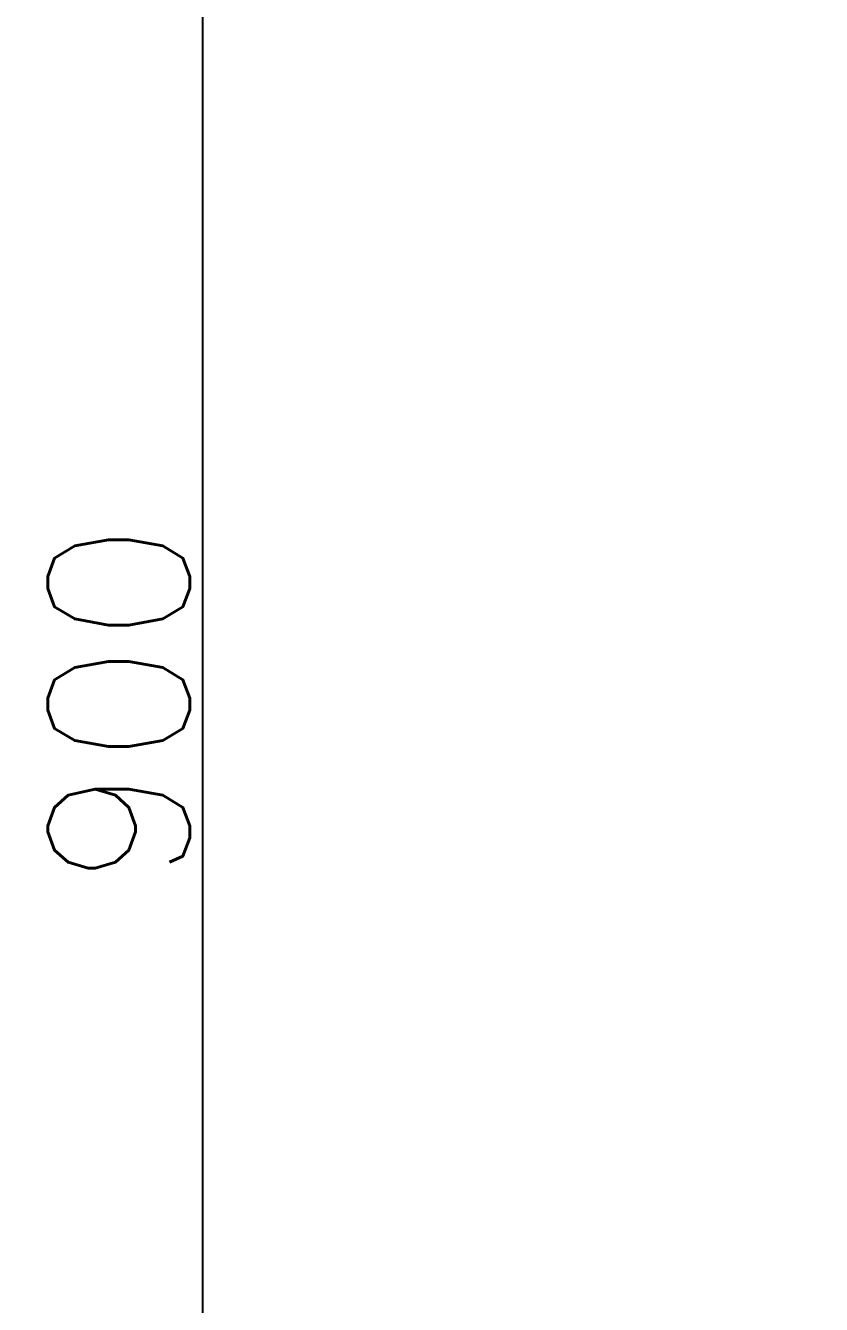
# Model space of a CAD drawing. Header units: inches. Extents: x 14 to 2932, y 13 to 1968.
# Drawn here: x 1851.7 to 1913.4, y 1176.9 to 1276 of the extents above; entities that cross this region are included whole.
import ezdxf

# ---------------------------------------------------------------- set-up
doc = ezdxf.new("R2010")
doc.units = ezdxf.units.IN
doc.header["$MEASUREMENT"] = 0
doc.layers.add('9-DIM', color=7, linetype='Continuous')
doc.styles.add('TEXT DIM TỦ', font='romans.shx', dxfattribs={"height": 11})
doc.dimstyles.new('DIM TỦ ĐIỆN', dxfattribs={"dimtxt": 11, "dimasz": 3.5, "dimexe": 1, "dimexo": 1, "dimgap": 1, "dimtad": 1, "dimtoh": 1, "dimdsep": 46, "dimtxsty": 'TEXT DIM TỦ', "dimcen": 0, "dimclrd": 6, "dimclre": 6, "dimclrt": 256, "dimadec": 0, "dimazin": 2, "dimtfac": 1, "dimtmove": 0, "dimatfit": 3, "dimfxl": 1, "dimtfillclr": 256, "dimtolj": 1, "dimtzin": 0, "dimarcsym": 1})

# ---------------------------------------------------------------- blocks, each defined once
blk = doc.blocks.new('*D27')
at = {"layer": '9-DIM', "color": 6, "lineweight": -2, "transparency": 16777216}
for p, q in [((1914.049, 1673.416), (1864.433, 1673.416)), ((1865.433, 1669.916), (1865.433, 776.916)), ((1914.049, 773.416), (1864.433, 773.416))]:
    blk.add_line(p, q, dxfattribs=at)
at = {"layer": '9-DIM', "color": 6, "transparency": 16777216}
for points in [[(1864.85, 1669.916), (1866.017, 1669.916), (1865.433, 1673.416)], [(1864.85, 776.916), (1866.017, 776.916), (1865.433, 773.416)]]:
    blk.add_solid(points, dxfattribs=at)
at = {"layer": 'Defpoints', "color": 0, "transparency": 16777216}
for p in [(1915.049, 1673.416), (1865.433, 773.416), (1915.049, 773.416)]:
    blk.add_point(p, dxfattribs=at)
at = {"layer": '9-DIM', "transparency": 16777216, "insert": (1858.933, 1223.416), "char_height": 11, "attachment_point": 5, "rotation": 90, "style": 'TEXT DIM TỦ'}
blk.add_mtext('\\A1;900', dxfattribs=at)

msp = doc.modelspace()

# ---------------------------------------------------------------- dimensions: what is measured, and where the dimension line sits
at = {"layer": '9-DIM'}
dim = msp.add_linear_dim(base=(1865.433, 773.416), p1=(1915.049, 1673.416), p2=(1915.049, 773.416), angle=90, dimstyle='DIM TỦ ĐIỆN', dxfattribs=at)
dim.commit()
dim.dimension.update_dxf_attribs({"geometry": '*D27', "text_midpoint": (1858.933, 1223.416)})

doc.saveas('drawing.dxf')
